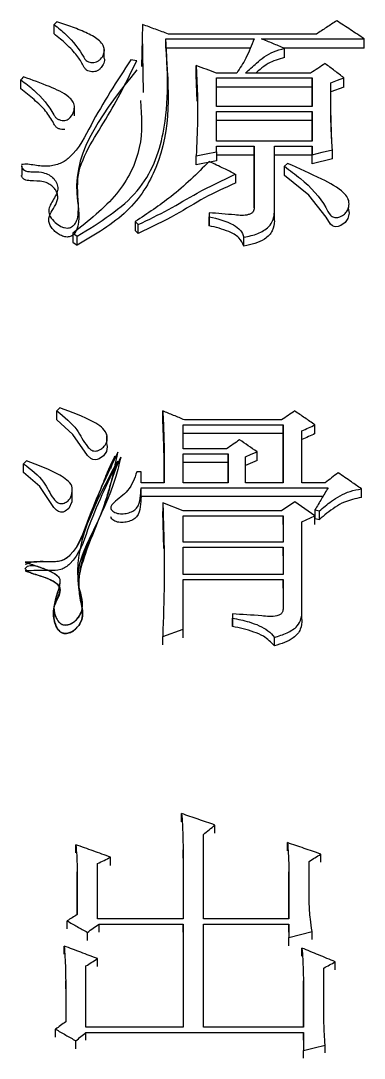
# Model space of a CAD drawing. Header units: millimetres. Extents: x 2404 to 4548, y 1024 to 2541.
# Drawn here: x 2922.55 to 2925.11, y 2261.93 to 2269.67 of the extents above; entities that cross this region are included whole.
import ezdxf

# ---------------------------------------------------------------- set-up
doc = ezdxf.new("R2010")
doc.units = ezdxf.units.MM

msp = doc.modelspace()

# ---------------------------------------------------------------- linework, layer by layer
at = {"color": 7, "linetype": 'Continuous', "lineweight": 25}
for p, q in [((2922.797, 2269.5692), (2922.797, 2269.6383)), ((2923.4569, 2269.6382), (2923.4489, 2269.3265)), ((2923.4638, 2269.1306), (2923.4569, 2269.5691)), ((2924.7549, 2269.5674), (2923.6516, 2269.5674)), ((2923.63, 2269.532), (2924.2897, 2269.532)), ((2923.63, 2269.463), (2923.63, 2269.532)), ((2924.3439, 2269.532), (2925.1119, 2269.532)), ((2925.1119, 2269.463), (2925.1119, 2269.532)), ((2923.1711, 2269.3895), (2923.1711, 2269.4591)), ((2924.2602, 2269.463), (2923.63, 2269.463)), ((2925.1119, 2269.463), (2924.5122, 2269.463)), ((2924.517, 2269.3922), (2924.517, 2269.4611)), ((2923.4136, 2269.3687), (2923.3703, 2269.3759)), ((2923.8571, 2269.2645), (2923.8571, 2269.3332)), ((2923.865, 2269.0663), (2923.8571, 2269.2645)), ((2924.16, 2269.2763), (2924.0085, 2269.2763)), ((2924.0085, 2269.2407), (2924.7225, 2269.2406)), ((2924.0085, 2269.0266), (2924.0085, 2269.2407)), ((2924.7117, 2269.2763), (2924.2249, 2269.2763)), ((2924.7225, 2269.2406), (2924.7225, 2269.0266)), ((2924.7225, 2269.172), (2924.7225, 2269.2406)), ((2924.9605, 2269.172), (2924.9605, 2269.2406)), ((2922.5482, 2269.1579), (2922.5482, 2269.2265)), ((2924.7225, 2269.172), (2924.0085, 2269.172)), ((2924.7225, 2269.0266), (2924.7225, 2269.172)), ((2924.8631, 2269.1365), (2924.8631, 2269.205)), ((2924.9605, 2269.172), (2924.8631, 2269.1365)), ((2922.9491, 2268.958), (2922.9491, 2269.0271)), ((2924.7225, 2269.0266), (2924.0085, 2269.0266)), ((2924.0085, 2268.9908), (2924.7225, 2268.9908)), ((2924.0085, 2268.7686), (2924.0085, 2268.9908)), ((2924.7225, 2268.9225), (2924.0085, 2268.9225)), ((2924.7225, 2268.9908), (2924.7225, 2268.7686)), ((2924.7225, 2268.9225), (2924.7225, 2268.9908)), ((2924.7225, 2268.7686), (2924.7225, 2268.9225)), ((2924.7225, 2268.7686), (2924.0085, 2268.7686)), ((2924.0085, 2268.7327), (2924.2898, 2268.7327)), ((2924.0085, 2268.6896), (2924.0085, 2268.7327)), ((2924.2898, 2268.7327), (2924.2898, 2268.2712)), ((2924.2898, 2268.6648), (2924.2898, 2268.7327)), ((2924.4412, 2268.7327), (2924.7225, 2268.7327)), ((2924.4412, 2268.2422), (2924.4412, 2268.7327)), ((2924.7225, 2268.7327), (2924.7225, 2268.668)), ((2924.7225, 2268.6648), (2924.7225, 2268.7327)), ((2924.8739, 2268.6361), (2924.8739, 2268.704)), ((2923.8571, 2268.593), (2923.8571, 2268.6608)), ((2924.0085, 2268.6217), (2923.8571, 2268.593)), ((2924.0085, 2268.6896), (2924.0085, 2268.6217)), ((2924.2898, 2268.6648), (2924.0085, 2268.6648)), ((2924.2898, 2268.2711), (2924.2898, 2268.6648)), ((2924.7225, 2268.6648), (2924.4412, 2268.6648)), ((2924.7225, 2268.6002), (2924.7225, 2268.668)), ((2924.7225, 2268.6002), (2924.7225, 2268.6648)), ((2924.8739, 2268.6361), (2924.7225, 2268.6002)), ((2922.559, 2268.5134), (2922.559, 2268.5812)), ((2924.5386, 2268.6033), (2924.517, 2268.5817)), ((2924.15, 2268.5236), (2924.15, 2268.456)), ((2924.9917, 2268.3293), (2924.9917, 2268.3383)), ((2923.9544, 2268.235), (2923.9544, 2268.1677)), ((2923.9544, 2268.235), (2923.9544, 2268.206)), ((2924.4412, 2268.1749), (2924.4412, 2268.2422)), ((2924.9917, 2268.2702), (2924.9917, 2268.2715)), ((2923.4028, 2268.1698), (2923.4028, 2268.1026)), ((2923.9544, 2268.1388), (2923.9544, 2268.206)), ((2922.9376, 2268.0828), (2922.97, 2268.061)), ((2922.9376, 2268.0828), (2922.9376, 2268.0157)), ((2923.4247, 2268.0806), (2923.4247, 2268.1477)), ((2922.97, 2267.9939), (2922.97, 2268.061)), ((2924.214, 2267.9866), (2924.214, 2268.0537)), ((2922.8403, 2266.7804), (2922.8187, 2266.7582)), ((2922.8187, 2266.6928), (2922.8187, 2266.7582)), ((2923.6083, 2266.6928), (2923.6083, 2266.7581)), ((2924.4953, 2266.6914), (2923.7706, 2266.6914)), ((2923.7598, 2266.6543), (2924.5061, 2266.6543)), ((2923.7598, 2266.476), (2923.7598, 2266.6543)), ((2924.5061, 2266.6543), (2924.5061, 2266.2226)), ((2924.5061, 2266.5891), (2924.5061, 2266.6543)), ((2924.6468, 2266.2226), (2924.6468, 2266.6098)), ((2924.7441, 2266.5891), (2924.7441, 2266.6543)), ((2923.1918, 2266.5094), (2923.1919, 2266.5746)), ((2924.5061, 2266.5891), (2923.7598, 2266.5891)), ((2924.5061, 2266.2226), (2924.5061, 2266.5891)), ((2924.0843, 2266.476), (2923.7598, 2266.476)), ((2924.3114, 2266.3887), (2924.3114, 2266.4537)), ((2923.2196, 2266.3282), (2923.2517, 2266.4222)), ((2923.7598, 2266.4388), (2924.0951, 2266.4388)), ((2923.7598, 2266.2226), (2923.7598, 2266.4388)), ((2924.0951, 2266.3738), (2923.7598, 2266.3738)), ((2924.0951, 2266.4388), (2924.0951, 2266.2226)), ((2924.0951, 2266.3738), (2924.0951, 2266.4388)), ((2924.0951, 2266.2226), (2924.0951, 2266.3738)), ((2924.2249, 2266.2226), (2924.2249, 2266.4165)), ((2924.3114, 2266.3887), (2924.2249, 2266.3515)), ((2923.4461, 2266.3047), (2923.4136, 2266.3047)), ((2923.4461, 2266.2226), (2923.4461, 2266.3047)), ((2923.6191, 2266.2226), (2923.4461, 2266.2226)), ((2924.0951, 2266.2226), (2923.7598, 2266.2226)), ((2924.5061, 2266.2226), (2924.2249, 2266.2226)), ((2924.8199, 2266.2226), (2924.6468, 2266.2226)), ((2922.9329, 2266.1138), (2922.9329, 2266.1784)), ((2923.446, 2266.1853), (2924.8415, 2266.1852)), ((2923.446, 2266.1206), (2923.446, 2266.1853)), ((2925.0903, 2266.1131), (2925.0903, 2266.1777)), ((2924.8032, 2266.1206), (2923.446, 2266.1206)), ((2923.7598, 2266.0132), (2923.6083, 2266.0731)), ((2923.6083, 2266.0731), (2923.6083, 2266.0086)), ((2924.5927, 2266.0806), (2924.4953, 2266.0132)), ((2924.7441, 2265.9757), (2924.5927, 2266.0806)), ((2923.2208, 2266.0378), (2923.2208, 2266.0374)), ((2923.6151, 2265.7324), (2923.6083, 2266.0086)), ((2924.4953, 2266.0132), (2923.7598, 2266.0132)), ((2924.7441, 2266.0207), (2924.7766, 2266.0132)), ((2924.7441, 2266.0207), (2924.7441, 2265.9563)), ((2924.7766, 2265.9488), (2924.7766, 2266.0132)), ((2923.7598, 2265.9757), (2924.5062, 2265.9757)), ((2923.7598, 2265.7806), (2923.7598, 2265.9757)), ((2924.5062, 2265.9757), (2924.5062, 2265.7806)), ((2924.5062, 2265.9114), (2924.5062, 2265.9757)), ((2924.6468, 2265.9308), (2924.7441, 2265.9757)), ((2924.6468, 2265.2678), (2924.6468, 2265.9308)), ((2924.7441, 2265.9114), (2924.7441, 2265.9757)), ((2924.7441, 2265.9563), (2924.7766, 2265.9488)), ((2924.5062, 2265.7806), (2923.7598, 2265.7806)), ((2923.7598, 2265.743), (2924.5062, 2265.743)), ((2923.7598, 2265.5398), (2923.7598, 2265.743)), ((2924.5062, 2265.743), (2924.5062, 2265.5398)), ((2924.5062, 2265.679), (2924.5062, 2265.743)), ((2924.5062, 2265.5398), (2923.7598, 2265.5398)), ((2923.7598, 2265.502), (2924.5062, 2265.502)), ((2923.7598, 2265.1314), (2923.7598, 2265.502)), ((2924.5062, 2265.502), (2924.5062, 2265.2905)), ((2924.5062, 2265.4384), (2924.5062, 2265.502)), ((2924.1275, 2265.2451), (2924.1275, 2265.2148)), ((2924.1275, 2265.2451), (2924.1275, 2265.1818)), ((2924.1275, 2265.1514), (2924.1275, 2265.2148)), ((2924.6468, 2265.2045), (2924.6468, 2265.2678)), ((2923.6083, 2265.0783), (2923.7598, 2265.1314)), ((2923.6083, 2265.0153), (2923.6083, 2265.0783)), ((2923.7598, 2265.0683), (2923.7598, 2265.1314)), ((2924.4412, 2265.0076), (2924.4412, 2265.0707)), ((2923.749, 2263.6958), (2923.749, 2263.757)), ((2923.9978, 2263.6109), (2923.9978, 2263.672)), ((2923.9112, 2262.9732), (2923.9112, 2263.6024)), ((2922.9593, 2263.4641), (2922.9593, 2263.525)), ((2924.5386, 2263.4796), (2924.5386, 2263.5405)), ((2923.7598, 2263.4863), (2923.7598, 2262.9732)), ((2923.7598, 2263.4255), (2923.7598, 2263.4863)), ((2924.7874, 2263.3945), (2924.7874, 2263.4553)), ((2923.1216, 2262.9732), (2923.1216, 2263.3855)), ((2923.2189, 2263.3712), (2923.2189, 2263.432)), ((2924.7009, 2263.0979), (2924.7009, 2263.401)), ((2922.9701, 2263.3234), (2922.9701, 2263.0044)), ((2922.9701, 2263.2628), (2922.9701, 2263.3234)), ((2924.5494, 2263.3234), (2924.5494, 2262.9732)), ((2924.5494, 2263.2628), (2924.5494, 2263.3234)), ((2922.9701, 2263.0044), (2922.9701, 2263.2625)), ((2924.5494, 2262.9732), (2924.5494, 2263.2625)), ((2923.7598, 2262.9732), (2923.1216, 2262.9732)), ((2924.5494, 2262.9732), (2923.9112, 2262.9732)), ((2922.8944, 2262.8975), (2922.8944, 2262.9576)), ((2923.1324, 2262.9342), (2923.7598, 2262.9342)), ((2923.1324, 2262.8741), (2923.1324, 2262.9342)), ((2923.7598, 2262.9342), (2923.7598, 2262.1659)), ((2923.7598, 2262.8741), (2923.7598, 2262.9342)), ((2923.9112, 2262.9342), (2924.5494, 2262.9342)), ((2923.9112, 2262.1659), (2923.9112, 2262.9342)), ((2924.5494, 2262.9342), (2924.5494, 2262.8327)), ((2924.5494, 2262.8741), (2924.5494, 2262.9342)), ((2923.0458, 2262.8117), (2923.0458, 2262.8717)), ((2924.5494, 2262.7727), (2924.5494, 2262.8327)), ((2924.7225, 2262.8195), (2924.7225, 2262.8795)), ((2922.8728, 2262.7103), (2922.8728, 2262.7701)), ((2924.6468, 2262.6947), (2924.6468, 2262.7545)), ((2923.1216, 2262.6165), (2923.1216, 2262.6763)), ((2923.035, 2262.1659), (2923.035, 2262.6215)), ((2924.8091, 2262.3154), (2924.8091, 2262.6058)), ((2924.8956, 2262.5931), (2924.8956, 2262.6528)), ((2922.8836, 2262.5117), (2922.8836, 2262.2053)), ((2922.8836, 2262.4522), (2922.8836, 2262.5117)), ((2924.6576, 2262.5117), (2924.6576, 2262.1659)), ((2924.6576, 2262.4522), (2924.6576, 2262.5117)), ((2924.6576, 2262.1659), (2924.6576, 2262.4519)), ((2922.8079, 2262.0911), (2922.8079, 2262.1501)), ((2923.7598, 2262.1659), (2923.035, 2262.1659)), ((2923.035, 2262.0675), (2923.035, 2262.1265)), ((2924.6576, 2262.1659), (2923.9112, 2262.1659)), ((2924.6576, 2262.1265), (2924.6576, 2261.9924)), ((2924.6576, 2262.0675), (2924.6576, 2262.1265)), ((2922.9593, 2262.0045), (2922.9593, 2262.0634)), ((2924.6576, 2261.9336), (2924.6576, 2261.9924)), ((2924.8199, 2261.973), (2924.8199, 2262.0319))]:
    msp.add_line(p, q, dxfattribs=at)
at = {"color": 7, "linetype": 'Continuous', "lineweight": 25, "flags": 128}
for points in [[(2922.8186, 2269.6595), (2922.8131, 2269.6541), (2922.8051, 2269.6462), (2922.797, 2269.6383)], [(2922.5699, 2269.2478), (2922.5644, 2269.2424), (2922.5563, 2269.2344), (2922.5482, 2269.2265)], [(2924.8631, 2269.205), (2924.9118, 2269.2228), (2924.9605, 2269.2406)], [(2924.7225, 2268.668), (2924.7982, 2268.686), (2924.8739, 2268.704)], [(2923.8571, 2268.6608), (2923.9328, 2268.6752), (2924.0085, 2268.6896)], [(2924.517, 2268.5139), (2924.517, 2268.5386), (2924.517, 2268.5602), (2924.517, 2268.5817)], [(2924.9905, 2268.2703), (2924.9983, 2268.233), (2924.9894, 2268.1917), (2924.9693, 2268.1627), (2924.9368, 2268.1405), (2924.9164, 2268.1335), (2924.8996, 2268.1317), (2924.8868, 2268.1334), (2924.8755, 2268.1382), (2924.8606, 2268.1503), (2924.8275, 2268.2022), (2924.6992, 2268.3661), (2924.517, 2268.5139), (2924.517, 2268.5139)], [(2923.4028, 2268.1698), (2923.4137, 2268.1588), (2923.4246, 2268.1478)], [(2923.4246, 2268.0806), (2923.4191, 2268.0862), (2923.4136, 2268.0917), (2923.4028, 2268.1026)], [(2922.9376, 2268.0156), (2922.9538, 2268.0048), (2922.97, 2267.9939)], [(2923.1903, 2266.5081), (2923.1938, 2266.4903), (2923.1871, 2266.4558), (2923.1649, 2266.4242), (2923.1326, 2266.4012), (2923.1179, 2266.3959), (2923.1031, 2266.3941), (2923.0868, 2266.3971), (2923.0716, 2266.4046), (2923.0473, 2266.4271), (2922.9381, 2266.5835), (2922.8187, 2266.6928), (2922.8187, 2266.6928)], [(2924.2249, 2266.4165), (2924.2682, 2266.4351), (2924.3114, 2266.4537)], [(2922.5915, 2266.3867), (2922.5807, 2266.3755), (2922.5698, 2266.3643)], [(2922.5698, 2266.2995), (2922.5698, 2266.3235), (2922.5698, 2266.3439), (2922.5698, 2266.3643)], [(2922.9295, 2266.1138), (2922.9297, 2266.0801), (2922.9082, 2266.0306), (2922.8807, 2266.0105), (2922.8641, 2266.0045), (2922.8475, 2266.0031), (2922.8299, 2266.0079), (2922.8143, 2266.0179), (2922.7947, 2266.0388), (2922.6915, 2266.194), (2922.5698, 2266.2995), (2922.5698, 2266.2995)], [(2924.5494, 2262.8327), (2924.636, 2262.8561), (2924.7225, 2262.8795)], [(2923.035, 2262.1265), (2923.6689, 2262.1265), (2924.6576, 2262.1265)], [(2924.6576, 2261.9924), (2924.7388, 2262.0122), (2924.8199, 2262.0319)]]:
    msp.add_lwpolyline(points, dxfattribs=at)
at = {"color": 7, "linetype": 'Continuous', "lineweight": 25}
for points, knots in [([(2922.797, 2269.6383), (2922.827, 2269.6142), (2922.9175, 2269.5416), (2922.9878, 2269.449), (2923.0285, 2269.3776), (2923.0432, 2269.3639), (2923.0621, 2269.3565), (2923.083, 2269.3541), (2923.1044, 2269.3561), (2923.1267, 2269.3649), (2923.1501, 2269.3848), (2923.1684, 2269.4141), (2923.175, 2269.4501), (2923.1641, 2269.4853), (2923.1274, 2269.5315), (2923.0442, 2269.5745), (2922.9364, 2269.6199), (2922.858, 2269.6463), (2922.8186, 2269.6595)], [0, 0, 0, 0, 0.117103, 0.353724, 0.376614, 0.395602, 0.414782, 0.431323, 0.450524, 0.470069, 0.496423, 0.543443, 0.584386, 0.625263, 0.671715, 0.773941, 0.886489, 1, 1, 1, 1]), ([(2924.9064, 2269.6665), (2924.8811, 2269.65), (2924.8306, 2269.617), (2924.7802, 2269.584), (2924.7549, 2269.5674)], [0, 0, 0, 0, 0.499999, 1, 1, 1, 1]), ([(2925.1119, 2269.532), (2925.0776, 2269.5544), (2925.0091, 2269.5993), (2924.9406, 2269.6441), (2924.9064, 2269.6665)], [0, 0, 0, 0, 0.5, 1, 1, 1, 1]), ([(2923.1691, 2269.3895), (2923.1704, 2269.3861), (2923.1763, 2269.3701), (2923.1656, 2269.3414), (2923.1477, 2269.3136), (2923.1254, 2269.2954), (2923.1033, 2269.287), (2923.0796, 2269.2853), (2923.0577, 2269.2888), (2923.038, 2269.2986), (2923.0246, 2269.3144), (2923.0056, 2269.3518), (2922.9666, 2269.4137), (2922.8912, 2269.4924), (2922.8286, 2269.5434), (2922.797, 2269.5692)], [0, 0, 0, 0, 0.021403, 0.100058, 0.170578, 0.207877, 0.245607, 0.2775, 0.3105, 0.342312, 0.37979, 0.420748, 0.584742, 0.790782, 1, 1, 1, 1]), ([(2922.97, 2268.061), (2923.1379, 2268.1643), (2923.4676, 2268.3673), (2923.6671, 2268.917), (2923.644, 2269.2989), (2923.63, 2269.532)], [0, 0, 0, 0, 0.287943, 0.565415, 1, 1, 1, 1]), ([(2924.2897, 2269.532), (2924.2712, 2269.483), (2924.238, 2269.3951), (2924.1839, 2269.3127), (2924.16, 2269.2763)], [0, 0, 0, 0, 0.557901, 1, 1, 1, 1]), ([(2924.517, 2269.4611), (2924.5023, 2269.4671), (2924.473, 2269.4791), (2924.4153, 2269.5027), (2924.3723, 2269.5204), (2924.3439, 2269.532)], [0, 0, 0, 0, 0.253937, 0.507874, 1, 1, 1, 1]), ([(2923.63, 2269.463), (2923.6527, 2269.1615), (2923.6845, 2268.7397), (2923.3668, 2268.227), (2923.1039, 2268.0725), (2922.97, 2267.9939)], [0, 0, 0, 0, 0.5518, 0.771887, 1, 1, 1, 1]), ([(2924.2249, 2269.2763), (2924.2526, 2269.3011), (2924.2982, 2269.3421), (2924.364, 2269.3985), (2924.4336, 2269.4384), (2924.489, 2269.4534), (2924.5169, 2269.4611)], [0, 0, 0, 0, 0.334901, 0.5526, 0.773626, 1, 1, 1, 1]), ([(2924.5169, 2269.3922), (2924.474, 2269.3796), (2924.404, 2269.3591), (2924.3416, 2269.3102), (2924.3127, 2269.2853), (2924.3023, 2269.2763)], [0, 0, 0, 0, 0.503492, 0.820845, 1, 1, 1, 1]), ([(2922.5534, 2268.5879), (2922.5537, 2268.5832), (2922.5542, 2268.574), (2922.5625, 2268.5614), (2922.5748, 2268.5512), (2922.5953, 2268.5434), (2922.6386, 2268.5391), (2922.6935, 2268.5424), (2922.7505, 2268.5246), (2922.7889, 2268.4989), (2922.8157, 2268.4642), (2922.828, 2268.4229), (2922.8151, 2268.3623), (2922.7728, 2268.31), (2922.7533, 2268.2503), (2922.7663, 2268.2036), (2922.8001, 2268.1636), (2922.8388, 2268.1366), (2922.8712, 2268.1243), (2922.8934, 2268.1208), (2922.9125, 2268.1228), (2922.93, 2268.1301), (2922.9503, 2268.1471), (2922.9721, 2268.1823), (2922.9877, 2268.2995), (2922.9352, 2268.5644), (2923.2003, 2268.9325), (2923.3424, 2269.2231), (2923.4136, 2269.3687)], [0, 0, 0, 0, 0.006979, 0.013925, 0.020645, 0.027359, 0.039158, 0.068779, 0.087565, 0.106337, 0.125711, 0.147046, 0.168852, 0.216529, 0.237968, 0.259695, 0.286308, 0.307882, 0.318004, 0.326525, 0.332753, 0.33899, 0.348555, 0.366353, 0.396306, 0.524136, 0.761431, 1, 1, 1, 1]), ([(2923.3703, 2269.3759), (2923.2662, 2269.2166), (2923.1097, 2268.9772), (2922.9821, 2268.7069), (2922.8811, 2268.6216), (2922.8434, 2268.6021), (2922.8005, 2268.5883), (2922.7359, 2268.5783), (2922.6686, 2268.5862), (2922.6033, 2268.5986), (2922.5703, 2268.5962), (2922.5544, 2268.595)], [0, 0, 0, 0, 0.492538, 0.7401909, 0.7707097, 0.8014398, 0.8327072, 0.8648615, 0.9333586, 0.96806, 1, 1, 1, 1]), ([(2923.8571, 2269.3332), (2923.8597, 2269.2829), (2923.8669, 2269.1464), (2923.8701, 2268.9223), (2923.8614, 2268.748), (2923.8571, 2268.6608)], [0, 0, 0, 0, 0.225447, 0.61244, 1, 1, 1, 1]), ([(2924.8198, 2269.3474), (2924.8018, 2269.3356), (2924.7657, 2269.3118), (2924.7297, 2269.2881), (2924.7117, 2269.2763)], [0, 0, 0, 0, 0.499999, 1, 1, 1, 1]), ([(2924.9605, 2269.2406), (2924.937, 2269.2584), (2924.8901, 2269.2941), (2924.8433, 2269.3296), (2924.8198, 2269.3474)], [0, 0, 0, 0, 0.499999, 1, 1, 1, 1]), ([(2922.5483, 2269.2265), (2922.5818, 2269.2012), (2922.6832, 2269.1248), (2922.7625, 2269.0252), (2922.8063, 2268.947), (2922.8236, 2268.933), (2922.845, 2268.925), (2922.8669, 2268.9223), (2922.887, 2268.9247), (2922.9047, 2268.9325), (2922.9279, 2268.9547), (2922.9444, 2268.9889), (2922.9522, 2269.0311), (2922.9385, 2269.0683), (2922.8826, 2269.1243), (2922.752, 2269.1818), (2922.6343, 2269.2245), (2922.5699, 2269.2478)], [0, 0, 0, 0, 0.118687, 0.359196, 0.382949, 0.402078, 0.421221, 0.441113, 0.455768, 0.470498, 0.490908, 0.548404, 0.590662, 0.633125, 0.674263, 0.821867, 1, 1, 1, 1]), ([(2923.4136, 2269.3), (2923.1781, 2269.0036), (2922.8841, 2268.6338), (2922.9963, 2268.2061), (2922.9663, 2268.1064), (2922.9524, 2268.0837), (2922.9374, 2268.0687), (2922.9247, 2268.0603), (2922.91, 2268.0552), (2922.8938, 2268.054), (2922.8771, 2268.0561), (2922.8536, 2268.0631), (2922.8251, 2268.0783), (2922.7954, 2268.1025), (2922.772, 2268.1312), (2922.7574, 2268.1623), (2922.7568, 2268.2048), (2922.7834, 2268.2539), (2922.8141, 2268.3006), (2922.8259, 2268.3418), (2922.8234, 2268.3731), (2922.8108, 2268.4032), (2922.7887, 2268.4305), (2922.7572, 2268.4528), (2922.7015, 2268.4747), (2922.6443, 2268.4709), (2922.5969, 2268.4756), (2922.5792, 2268.4813), (2922.5679, 2268.4889), (2922.5609, 2268.4962), (2922.5557, 2268.5045), (2922.5543, 2268.5106), (2922.5536, 2268.5134)], [0, 0, 0, 0, 0.497456, 0.620857, 0.636346, 0.651276, 0.658077, 0.664325, 0.67016, 0.675991, 0.682204, 0.688976, 0.70417, 0.720933, 0.738108, 0.754604, 0.770049, 0.801248, 0.833208, 0.848775, 0.864425, 0.880247, 0.89615, 0.91217, 0.928663, 0.965077, 0.973828, 0.982053, 0.986245, 0.990754, 0.995583, 1, 1, 1, 1]), ([(2922.8764, 2268.8558), (2922.8731, 2268.8554), (2922.8619, 2268.8541), (2922.8427, 2268.8575), (2922.8214, 2268.8659), (2922.8037, 2268.8818), (2922.7814, 2268.9266), (2922.7371, 2268.9968), (2922.6493, 2269.0802), (2922.5821, 2269.1319), (2922.5483, 2269.1579)], [0, 0, 0, 0, 0.018476, 0.061789, 0.105489, 0.149477, 0.212223, 0.462546, 0.729106, 1, 1, 1, 1]), ([(2924.8739, 2268.704), (2924.8723, 2268.727), (2924.87, 2268.7615), (2924.8673, 2268.8076), (2924.8657, 2268.8421), (2924.8647, 2268.868), (2924.8641, 2268.8881), (2924.8636, 2268.9024), (2924.8632, 2268.9197), (2924.8629, 2268.9369), (2924.8626, 2268.9513), (2924.8624, 2268.9656), (2924.8623, 2268.98), (2924.8621, 2268.9972), (2924.862, 2269.0144), (2924.862, 2269.0316), (2924.862, 2269.046), (2924.862, 2269.0603), (2924.862, 2269.0746), (2924.8621, 2269.0918), (2924.8622, 2269.1061), (2924.8623, 2269.1176), (2924.8623, 2269.1262), (2924.8624, 2269.1333), (2924.8625, 2269.1405), (2924.8625, 2269.1477), (2924.8626, 2269.1562), (2924.8627, 2269.1648), (2924.8628, 2269.172), (2924.8628, 2269.1791), (2924.8629, 2269.1849), (2924.8629, 2269.1906), (2924.863, 2269.1949), (2924.863, 2269.1997), (2924.8631, 2269.2031), (2924.8631, 2269.205)], [0, 0, 0, 0, 0.137495, 0.206243, 0.274991, 0.343739, 0.360926, 0.3953, 0.429674, 0.464048, 0.498422, 0.515609, 0.549982, 0.584356, 0.61873, 0.653104, 0.687478, 0.704665, 0.739038, 0.773412, 0.807786, 0.824973, 0.84216, 0.859347, 0.86794, 0.885127, 0.902314, 0.919501, 0.936688, 0.945281, 0.962468, 0.971061, 0.979655, 0.988248, 1, 1, 1, 1]), ([(2924.8689, 2268.7872), (2924.8689, 2268.7872), (2924.869, 2268.787), (2924.8674, 2268.8263), (2924.8637, 2268.9317), (2924.863, 2269.0242), (2924.8629, 2269.0828), (2924.8629, 2269.1073), (2924.8629, 2269.1096), (2924.8629, 2269.1109)], [0, 0, 0, 0, 0.00357, 0.023068, 0.457318, 0.686208, 0.826116, 0.905274, 1, 1, 1, 1]), ([(2923.4423, 2269.0715), (2923.4499, 2268.9545), (2923.4653, 2268.7162), (2923.2881, 2268.3588), (2923.0556, 2268.1757), (2922.9376, 2268.0828)], [0, 0, 0, 0, 0.322113, 0.656114, 1, 1, 1, 1]), ([(2923.9546, 2268.6176), (2923.8635, 2268.5273), (2923.6996, 2268.3648), (2923.4941, 2268.2298), (2923.4028, 2268.1698)], [0, 0, 0, 0, 0.55543, 1, 1, 1, 1]), ([(2924.1496, 2268.5238), (2924.1214, 2268.5374), (2924.0748, 2268.5598), (2924.0098, 2268.591), (2923.973, 2268.6087), (2923.9546, 2268.6176)], [0, 0, 0, 0, 0.433599, 0.716799, 1, 1, 1, 1]), ([(2922.559, 2268.5139), (2922.559, 2268.5168), (2922.559, 2268.5213), (2922.559, 2268.526), (2922.559, 2268.5281), (2922.559, 2268.5284), (2922.559, 2268.5286), (2922.559, 2268.5364), (2922.559, 2268.5441), (2922.559, 2268.5675), (2922.559, 2268.5759), (2922.559, 2268.5816)], [0, 0, 0, 0, 0.098322, 0.150223, 0.156042, 0.157925, 0.159189, 0.159644, 0.360233, 0.564728, 1, 1, 1, 1]), ([(2924.517, 2268.5817), (2924.5573, 2268.5515), (2924.6791, 2268.4604), (2924.7987, 2268.3372), (2924.8464, 2268.2302), (2924.8707, 2268.2078), (2924.8838, 2268.2007), (2924.8995, 2268.1982), (2924.9193, 2268.2005), (2924.9449, 2268.2103), (2924.9715, 2268.2293), (2924.9932, 2268.261), (2925.0013, 2268.3016), (2924.9925, 2268.3464), (2924.931, 2268.4168), (2924.772, 2268.5002), (2924.6246, 2268.5653), (2924.5386, 2268.6033)], [0, 0, 0, 0, 0.117023, 0.353532, 0.409689, 0.421913, 0.431957, 0.442101, 0.453679, 0.472075, 0.49977, 0.527462, 0.568321, 0.610802, 0.649012, 0.795156, 1, 1, 1, 1]), ([(2923.4247, 2268.1477), (2923.5011, 2268.1839), (2923.654, 2268.2561), (2923.8812, 2268.3963), (2924.0535, 2268.478), (2924.1496, 2268.5235)], [0, 0, 0, 0, 0.306675, 0.613603, 1, 1, 1, 1]), ([(2924.1496, 2268.4558), (2924.0714, 2268.4207), (2923.9157, 2268.3508), (2923.6921, 2268.2073), (2923.5202, 2268.1258), (2923.4247, 2268.0806)], [0, 0, 0, 0, 0.3096618, 0.6163337, 1, 1, 1, 1]), ([(2924.2898, 2268.2712), (2924.2889, 2268.2615), (2924.2875, 2268.2459), (2924.2683, 2268.229), (2924.2241, 2268.2116), (2924.1133, 2268.2227), (2924.0176, 2268.2301), (2923.9544, 2268.235)], [0, 0, 0, 0, 0.100834, 0.16221, 0.226726, 0.489604, 1, 1, 1, 1]), ([(2924.214, 2268.0537), (2924.2494, 2268.0608), (2924.3188, 2268.0749), (2924.3976, 2268.1229), (2924.4367, 2268.1834), (2924.4397, 2268.2227), (2924.4412, 2268.2422)], [0, 0, 0, 0, 0.292672, 0.574648, 0.788772, 1, 1, 1, 1]), ([(2923.9544, 2268.1677), (2923.9544, 2268.1644), (2923.9544, 2268.159), (2923.9544, 2268.1515), (2923.9544, 2268.1451), (2923.9544, 2268.1409), (2923.9544, 2268.1388)], [0, 0, 0, 0, 0.34, 0.56, 0.78, 1, 1, 1, 1]), ([(2923.9544, 2268.206), (2924.0181, 2268.1902), (2924.1059, 2268.1684), (2924.1925, 2268.1069), (2924.207, 2268.0712), (2924.214, 2268.0537)], [0, 0, 0, 0, 0.572425, 0.789887, 1, 1, 1, 1]), ([(2924.4412, 2268.1749), (2924.4387, 2268.1501), (2924.4337, 2268.0997), (2924.359, 2268.0192), (2924.2696, 2267.9991), (2924.214, 2267.9866)], [0, 0, 0, 0, 0.26941, 0.545308, 1, 1, 1, 1]), ([(2924.214, 2267.9866), (2924.2036, 2268.0088), (2924.1823, 2268.0541), (2924.0844, 2268.1067), (2924.0041, 2268.1265), (2923.9544, 2268.1388)], [0, 0, 0, 0, 0.2673338, 0.5471575, 1, 1, 1, 1]), ([(2922.8187, 2266.7582), (2922.8737, 2266.7137), (2922.9712, 2266.6351), (2923.0178, 2266.522), (2923.0655, 2266.4722), (2923.0859, 2266.4615), (2923.1039, 2266.4578), (2923.1231, 2266.4615), (2923.1445, 2266.4718), (2923.1688, 2266.4908), (2923.1898, 2266.5199), (2923.1959, 2266.5558), (2923.1883, 2266.5977), (2923.1524, 2266.6402), (2923.0389, 2266.7097), (2922.9283, 2266.749), (2922.8403, 2266.7804)], [0, 0, 0, 0, 0.207529, 0.367372, 0.400835, 0.41667, 0.431354, 0.448141, 0.466694, 0.497248, 0.538464, 0.578549, 0.61996, 0.682145, 0.746849, 1, 1, 1, 1]), ([(2923.6083, 2266.7581), (2923.6098, 2266.7267), (2923.6116, 2266.6874), (2923.6134, 2266.644), (2923.6139, 2266.6303), (2923.6143, 2266.6204), (2923.6147, 2266.6106), (2923.6152, 2266.5948), (2923.6157, 2266.579), (2923.6162, 2266.5633), (2923.6166, 2266.5475), (2923.617, 2266.5317), (2923.6175, 2266.512), (2923.6178, 2266.4962), (2923.618, 2266.4804), (2923.6183, 2266.4646), (2923.6185, 2266.4488), (2923.6186, 2266.433), (2923.6187, 2266.4211), (2923.6188, 2266.4112), (2923.6189, 2266.4013), (2923.619, 2266.3934), (2923.619, 2266.3836), (2923.619, 2266.3756), (2923.6191, 2266.3677), (2923.6191, 2266.3598), (2923.6191, 2266.3519), (2923.6192, 2266.342), (2923.6192, 2266.3341), (2923.6192, 2266.3262), (2923.6192, 2266.3183), (2923.6192, 2266.3103), (2923.6192, 2266.3004), (2923.6192, 2266.2925), (2923.6192, 2266.2846), (2923.6192, 2266.2767), (2923.6192, 2266.2688), (2923.6192, 2266.2589), (2923.6192, 2266.2519), (2923.6192, 2266.245), (2923.6192, 2266.241), (2923.6191, 2266.2361), (2923.6191, 2266.2321), (2923.6191, 2266.2273), (2923.6191, 2266.2244), (2923.6191, 2266.2226)], [0, 0, 0, 0, 0.176928, 0.221159, 0.243275, 0.254333, 0.276449, 0.298565, 0.342797, 0.364913, 0.387029, 0.431261, 0.453377, 0.497609, 0.519725, 0.54184, 0.586072, 0.608188, 0.630304, 0.65242, 0.663478, 0.685594, 0.696652, 0.718768, 0.729826, 0.740884, 0.763, 0.774058, 0.796174, 0.807232, 0.818289, 0.840405, 0.851463, 0.873579, 0.884637, 0.895695, 0.917811, 0.928869, 0.950985, 0.956514, 0.967572, 0.973101, 0.984159, 0.989688, 1, 1, 1, 1]), ([(2923.7706, 2266.6914), (2923.7435, 2266.7026), (2923.6894, 2266.7248), (2923.6354, 2266.747), (2923.6083, 2266.7581)], [0, 0, 0, 0, 0.499999, 1, 1, 1, 1]), ([(2924.5927, 2266.7581), (2924.5765, 2266.747), (2924.544, 2266.7248), (2924.5116, 2266.7025), (2924.4953, 2266.6914)], [0, 0, 0, 0, 0.499998, 1, 1, 1, 1]), ([(2924.7441, 2266.6543), (2924.7189, 2266.6716), (2924.6684, 2266.7063), (2924.6179, 2266.7408), (2924.5927, 2266.7581)], [0, 0, 0, 0, 0.499999, 1, 1, 1, 1]), ([(2923.619, 2266.2226), (2923.619, 2266.2644), (2923.6191, 2266.3639), (2923.6157, 2266.5207), (2923.6108, 2266.6354), (2923.6083, 2266.6928)], [0, 0, 0, 0, 0.265771, 0.632843, 1, 1, 1, 1]), ([(2924.6468, 2266.6098), (2924.663, 2266.6172), (2924.6954, 2266.6321), (2924.7279, 2266.6469), (2924.7441, 2266.6543)], [0, 0, 0, 0, 0.499999, 1, 1, 1, 1]), ([(2924.1816, 2266.5429), (2924.1654, 2266.5318), (2924.1329, 2266.5095), (2924.1005, 2266.4872), (2924.0843, 2266.476)], [0, 0, 0, 0, 0.499998, 1, 1, 1, 1]), ([(2924.3114, 2266.4537), (2924.2898, 2266.4686), (2924.2465, 2266.4983), (2924.2033, 2266.5281), (2924.1816, 2266.5429)], [0, 0, 0, 0, 0.499999, 1, 1, 1, 1]), ([(2924.7441, 2266.5891), (2924.7279, 2266.5817), (2924.6954, 2266.5669), (2924.663, 2266.552), (2924.6468, 2266.5446)], [0, 0, 0, 0, 0.499998, 1, 1, 1, 1]), ([(2923.273, 2266.45), (2923.1924, 2266.2819), (2923.0717, 2266.0301), (2922.9838, 2265.7433), (2922.8866, 2265.6564), (2922.8344, 2265.6328), (2922.7281, 2265.6342), (2922.6398, 2265.6317), (2922.5807, 2265.6301)], [0, 0, 0, 0, 0.500155, 0.749433, 0.782567, 0.811815, 0.874052, 1, 1, 1, 1]), ([(2922.5807, 2265.6301), (2922.6297, 2265.6146), (2922.7068, 2265.5902), (2922.7914, 2265.555), (2922.8271, 2265.5266), (2922.8418, 2265.5043), (2922.8381, 2265.4163), (2922.7763, 2265.3203), (2922.8094, 2265.2185), (2922.8305, 2265.1854), (2922.8494, 2265.1709), (2922.8648, 2265.1644), (2922.8821, 2265.1619), (2922.9008, 2265.164), (2922.9198, 2265.1706), (2922.942, 2265.1828), (2922.9656, 2265.2022), (2922.9923, 2265.2359), (2923.0266, 2265.3259), (2922.9141, 2265.5762), (2923.1736, 2265.9572), (2923.2397, 2266.2853), (2923.273, 2266.45)], [0, 0, 0, 0, 0.062139, 0.097741, 0.110846, 0.121745, 0.134474, 0.241844, 0.272517, 0.28985, 0.296872, 0.303283, 0.310072, 0.317098, 0.324991, 0.334204, 0.348814, 0.364868, 0.393646, 0.487371, 0.742662, 1, 1, 1, 1]), ([(2922.5698, 2266.3643), (2922.626, 2266.3216), (2922.7254, 2266.2461), (2922.7679, 2266.1323), (2922.813, 2266.0814), (2922.8328, 2266.0704), (2922.8481, 2266.0666), (2922.865, 2266.0685), (2922.8869, 2266.0769), (2922.9182, 2266.0996), (2922.9312, 2266.1446), (2922.9373, 2266.199), (2922.8946, 2266.2456), (2922.7856, 2266.3149), (2922.6776, 2266.3549), (2922.5915, 2266.3867)], [0, 0, 0, 0, 0.207996, 0.367554, 0.405471, 0.419369, 0.432328, 0.447278, 0.463534, 0.497494, 0.558303, 0.619645, 0.682126, 0.746669, 1, 1, 1, 1]), ([(2923.273, 2266.385), (2923.1924, 2266.2171), (2923.0717, 2265.9656), (2922.9838, 2265.679), (2922.8864, 2265.5924), (2922.8341, 2265.5688), (2922.728, 2265.5703), (2922.6397, 2265.5678), (2922.5807, 2265.5662)], [0, 0, 0, 0, 0.5001527, 0.7494213, 0.7825376, 0.8118031, 0.8740433, 1, 1, 1, 1]), ([(2922.5807, 2265.5662), (2922.6332, 2265.5497), (2922.7108, 2265.5253), (2922.7973, 2265.4882), (2922.8301, 2265.46), (2922.8399, 2265.4401), (2922.8465, 2265.3875), (2922.795, 2265.3249), (2922.7906, 2265.2396), (2922.7994, 2265.1863), (2922.8152, 2265.1447), (2922.8322, 2265.1202), (2922.852, 2265.1057), (2922.8702, 2265.0995), (2922.8903, 2265.0991), (2922.9155, 2265.1049), (2922.9446, 2265.1201), (2922.9795, 2265.1528), (2923.0088, 2265.2023), (2923.0111, 2265.3058), (2922.9056, 2265.7068), (2923.105, 2266.0749), (2923.273, 2266.385)], [0, 0, 0, 0, 0.066326, 0.098069, 0.114802, 0.122366, 0.12991, 0.194026, 0.225577, 0.257771, 0.274923, 0.290948, 0.299033, 0.306308, 0.31368, 0.322028, 0.336671, 0.353914, 0.385654, 0.416675, 0.50855, 1, 1, 1, 1]), ([(2923.2946, 2266.4141), (2923.2829, 2266.365), (2923.1917, 2265.9856), (2922.9405, 2265.6893), (2922.993, 2265.3383), (2923.0126, 2265.2583), (2923.0069, 2265.2045), (2922.9849, 2265.1613), (2922.9559, 2265.1293), (2922.9249, 2265.1087), (2922.8982, 2265.1001), (2922.8792, 2265.0993), (2922.867, 2265.101), (2922.8561, 2265.1045), (2922.8433, 2265.1114), (2922.831, 2265.1229), (2922.818, 2265.1414), (2922.8102, 2265.1583), (2922.8058, 2265.1708), (2922.8045, 2265.1749), (2922.7934, 2265.2104), (2922.7872, 2265.2732), (2922.8125, 2265.3474), (2922.836, 2265.3933), (2922.843, 2265.4244), (2922.8382, 2265.4492), (2922.8068, 2265.4846), (2922.7422, 2265.5128), (2922.6796, 2265.533), (2922.64, 2265.5432), (2922.6218, 2265.5499), (2922.6083, 2265.5573), (2922.593, 2265.5678), (2922.5862, 2265.5767), (2922.5816, 2265.5828)], [0, 0, 0, 0, 0.063403, 0.490083, 0.555845, 0.585953, 0.612335, 0.635418, 0.654818, 0.670315, 0.682341, 0.687426, 0.692125, 0.696624, 0.701068, 0.709996, 0.718666, 0.732514, 0.736768, 0.73811, 0.738909, 0.79149, 0.829877, 0.853354, 0.86561, 0.876875, 0.890063, 0.92862, 0.960137, 0.969562, 0.976521, 0.982326, 0.987997, 1, 1, 1, 1]), ([(2922.5816, 2265.5828), (2922.5841, 2265.5864), (2922.5874, 2265.5911), (2922.5935, 2265.5969), (2922.6024, 2265.6025), (2922.616, 2265.6078), (2922.6606, 2265.6061), (2922.7275, 2265.581), (2922.7951, 2265.5538), (2922.8297, 2265.5241), (2922.8413, 2265.5035), (2922.8415, 2265.4171), (2922.7777, 2265.3254), (2922.8076, 2265.2251), (2922.8252, 2265.1905), (2922.8468, 2265.1722), (2922.8609, 2265.166), (2922.8721, 2265.1634), (2922.8841, 2265.1626), (2922.9015, 2265.1644), (2922.9247, 2265.1724), (2922.9512, 2265.1894), (2922.9759, 2265.2138), (2922.9963, 2265.2453), (2923.0264, 2265.3307), (2922.9695, 2265.4294), (2923.0069, 2265.6599), (2923.1064, 2265.8728), (2923.1812, 2266.0834), (2923.2057, 2266.1655), (2923.2253, 2266.2332), (2923.2563, 2266.3288), (2923.2817, 2266.3854), (2923.2946, 2266.4141)], [0, 0, 0, 0, 0.007115, 0.009283, 0.013168, 0.022788, 0.029323, 0.067396, 0.105312, 0.117519, 0.126527, 0.138469, 0.245589, 0.268554, 0.290817, 0.300477, 0.304973, 0.309414, 0.313965, 0.318785, 0.329689, 0.342801, 0.358258, 0.375878, 0.395342, 0.489004, 0.523993, 0.742498, 0.828477, 0.854871, 0.870121, 0.933939, 1, 1, 1, 1]), ([(2923.2517, 2266.4222), (2923.2354, 2266.3908), (2923.2033, 2266.329), (2923.1461, 2266.1781), (2923.0978, 2266.0594), (2923.0634, 2265.9725), (2923.0145, 2265.8598), (2922.9839, 2265.7443), (2922.8882, 2265.6576), (2922.8505, 2265.6395), (2922.806, 2265.6329), (2922.7457, 2265.633), (2922.6833, 2265.6378), (2922.6226, 2265.6295), (2922.5958, 2265.6186), (2922.5823, 2265.6131)], [0, 0, 0, 0, 0.127271, 0.250947, 0.419961, 0.470254, 0.498152, 0.744763, 0.775002, 0.804533, 0.835455, 0.868351, 0.930416, 0.965226, 1, 1, 1, 1]), ([(2923.4136, 2266.3047), (2923.3973, 2266.255), (2923.3678, 2266.1654), (2923.2685, 2266.0996), (2923.2231, 2266.0556), (2923.2189, 2266.0342), (2923.2276, 2266.0173), (2923.2416, 2266.0054), (2923.2663, 2265.9942), (2923.3032, 2265.9895), (2923.3458, 2265.9958), (2923.3856, 2266.009), (2923.4275, 2266.0454), (2923.4431, 2266.1088), (2923.4451, 2266.1598), (2923.446, 2266.1853)], [0, 0, 0, 0, 0.231115, 0.416996, 0.453479, 0.487626, 0.51108, 0.53533, 0.560619, 0.61156, 0.663004, 0.713338, 0.761901, 0.881097, 1, 1, 1, 1]), ([(2924.9172, 2266.2972), (2924.901, 2266.2848), (2924.8685, 2266.2599), (2924.8361, 2266.235), (2924.8199, 2266.2226)], [0, 0, 0, 0, 0.499999, 1, 1, 1, 1]), ([(2925.0903, 2266.1778), (2925.0653, 2266.195), (2925.024, 2266.2235), (2924.9663, 2266.2634), (2924.9336, 2266.2859), (2924.9172, 2266.2972)], [0, 0, 0, 0, 0.43259, 0.716295, 1, 1, 1, 1]), ([(2924.8415, 2266.1852), (2924.8253, 2266.1578), (2924.7928, 2266.103), (2924.7604, 2266.0481), (2924.7441, 2266.0207)], [0, 0, 0, 0, 0.5, 1, 1, 1, 1]), ([(2924.7766, 2266.0132), (2924.8057, 2266.0376), (2924.8539, 2266.078), (2924.9297, 2266.1284), (2925.0055, 2266.1614), (2925.0619, 2266.1723), (2925.0903, 2266.1777)], [0, 0, 0, 0, 0.3337806, 0.5521509, 0.7741701, 1, 1, 1, 1]), ([(2923.446, 2266.1206), (2923.4451, 2266.0952), (2923.4431, 2266.0443), (2923.4275, 2265.9809), (2923.3856, 2265.9446), (2923.3458, 2265.9314), (2923.3031, 2265.9251), (2923.2665, 2265.9298), (2923.2414, 2265.941), (2923.2284, 2265.9529), (2923.2206, 2265.9631), (2923.2216, 2265.9684), (2923.2217, 2265.9687)], [0, 0, 0, 0, 0.2312875, 0.4631656, 0.5576858, 0.655696, 0.7558896, 0.8551036, 0.9043401, 0.9515371, 0.9971671, 1, 1, 1, 1]), ([(2923.6083, 2266.0731), (2923.6105, 2266.0094), (2923.6174, 2265.8128), (2923.6208, 2265.4816), (2923.6125, 2265.2128), (2923.6083, 2265.0783)], [0, 0, 0, 0, 0.193449, 0.596574, 1, 1, 1, 1]), ([(2925.0903, 2266.1131), (2925.0465, 2266.1039), (2924.975, 2266.0888), (2924.8939, 2266.0407), (2924.8324, 2265.9967), (2924.7951, 2265.9647), (2924.7766, 2265.9488)], [0, 0, 0, 0, 0.347143, 0.566978, 0.784321, 1, 1, 1, 1]), ([(2924.5062, 2265.2905), (2924.5057, 2265.2791), (2924.5049, 2265.2608), (2924.4863, 2265.2388), (2924.433, 2265.2216), (2924.3101, 2265.2349), (2924.2001, 2265.241), (2924.1275, 2265.2451)], [0, 0, 0, 0, 0.1012919, 0.1614916, 0.2249951, 0.4893613, 1, 1, 1, 1]), ([(2924.1275, 2265.2148), (2924.1696, 2265.2061), (2924.2387, 2265.1919), (2924.3278, 2265.1592), (2924.3966, 2265.1231), (2924.4265, 2265.088), (2924.4412, 2265.0707)], [0, 0, 0, 0, 0.3473143, 0.5697619, 0.7881049, 1, 1, 1, 1]), ([(2924.4412, 2265.0707), (2924.4733, 2265.0807), (2924.5363, 2265.1003), (2924.6125, 2265.1468), (2924.6439, 2265.2093), (2924.6458, 2265.2484), (2924.6468, 2265.2678)], [0, 0, 0, 0, 0.291832, 0.574338, 0.788145, 1, 1, 1, 1]), ([(2924.1275, 2265.1817), (2924.1275, 2265.176), (2924.1275, 2265.1659), (2924.1275, 2265.1559), (2924.1275, 2265.1514)], [0, 0, 0, 0, 0.56, 1, 1, 1, 1]), ([(2924.4412, 2265.0076), (2924.4162, 2265.0334), (2924.3743, 2265.0766), (2924.2871, 2265.1115), (2924.2094, 2265.1354), (2924.1549, 2265.1461), (2924.1275, 2265.1514)], [0, 0, 0, 0, 0.328972, 0.550181, 0.774311, 1, 1, 1, 1]), ([(2924.6468, 2265.2044), (2924.6456, 2265.1794), (2924.6431, 2265.1291), (2924.5747, 2265.0481), (2924.4925, 2265.0231), (2924.4412, 2265.0076)], [0, 0, 0, 0, 0.270016, 0.54466, 1, 1, 1, 1]), ([(2923.749, 2263.757), (2923.7509, 2263.7303), (2923.7547, 2263.6767), (2923.7586, 2263.5865), (2923.7593, 2263.5229), (2923.7598, 2263.4863)], [0, 0, 0, 0, 0.297265, 0.594541, 1, 1, 1, 1]), ([(2923.9978, 2263.672), (2923.9563, 2263.6862), (2923.8734, 2263.7145), (2923.7904, 2263.7429), (2923.749, 2263.757)], [0, 0, 0, 0, 0.4999994, 1, 1, 1, 1]), ([(2923.9112, 2263.6024), (2923.9256, 2263.614), (2923.9545, 2263.6372), (2923.9833, 2263.6604), (2923.9978, 2263.672)], [0, 0, 0, 0, 0.5, 1, 1, 1, 1]), ([(2922.9593, 2263.525), (2922.9618, 2263.498), (2922.9662, 2263.4509), (2922.9688, 2263.3836), (2922.9697, 2263.3435), (2922.9701, 2263.3234)], [0, 0, 0, 0, 0.403496, 0.701702, 1, 1, 1, 1]), ([(2923.2189, 2263.432), (2923.1756, 2263.4475), (2923.0891, 2263.4785), (2923.0026, 2263.5095), (2922.9593, 2263.525)], [0, 0, 0, 0, 0.499999, 1, 1, 1, 1]), ([(2924.5386, 2263.5405), (2924.5409, 2263.5132), (2924.5451, 2263.4635), (2924.5479, 2263.3911), (2924.5489, 2263.3459), (2924.5494, 2263.3234)], [0, 0, 0, 0, 0.37761, 0.688762, 1, 1, 1, 1]), ([(2924.7874, 2263.4553), (2924.746, 2263.4695), (2924.663, 2263.4979), (2924.5801, 2263.5263), (2924.5386, 2263.5405)], [0, 0, 0, 0, 0.499999, 1, 1, 1, 1]), ([(2924.7009, 2263.401), (2924.7153, 2263.41), (2924.7442, 2263.4281), (2924.773, 2263.4462), (2924.7874, 2263.4553)], [0, 0, 0, 0, 0.500001, 1, 1, 1, 1]), ([(2923.1216, 2263.3855), (2923.1378, 2263.3932), (2923.1702, 2263.4087), (2923.2027, 2263.4243), (2923.2189, 2263.432)], [0, 0, 0, 0, 0.500001, 1, 1, 1, 1]), ([(2924.7225, 2262.8795), (2924.718, 2262.9095), (2924.7103, 2262.9608), (2924.7033, 2263.0337), (2924.7017, 2263.0764), (2924.7009, 2263.0979)], [0, 0, 0, 0, 0.413286, 0.706431, 1, 1, 1, 1]), ([(2922.9701, 2263.0044), (2922.9575, 2262.9966), (2922.9323, 2262.981), (2922.907, 2262.9654), (2922.8944, 2262.9576)], [0, 0, 0, 0, 0.5, 1, 1, 1, 1]), ([(2922.8944, 2262.9576), (2922.9196, 2262.9433), (2922.9701, 2262.9147), (2923.0206, 2262.886), (2923.0458, 2262.8717)], [0, 0, 0, 0, 0.499999, 1, 1, 1, 1]), ([(2923.0458, 2262.8717), (2923.0603, 2262.8821), (2923.0891, 2262.903), (2923.118, 2262.9238), (2923.1324, 2262.9342)], [0, 0, 0, 0, 0.499999, 1, 1, 1, 1]), ([(2922.8728, 2262.7701), (2922.8748, 2262.7428), (2922.8789, 2262.6862), (2922.8821, 2262.6), (2922.8831, 2262.5412), (2922.8836, 2262.5117)], [0, 0, 0, 0, 0.317984, 0.658934, 1, 1, 1, 1]), ([(2923.1216, 2262.6763), (2923.0801, 2262.6919), (2922.9972, 2262.7232), (2922.9142, 2262.7545), (2922.8728, 2262.7701)], [0, 0, 0, 0, 0.499999, 1, 1, 1, 1]), ([(2924.6468, 2262.7545), (2924.6489, 2262.7272), (2924.6531, 2262.6732), (2924.6562, 2262.5922), (2924.6571, 2262.5386), (2924.6576, 2262.5117)], [0, 0, 0, 0, 0.338229, 0.669059, 1, 1, 1, 1]), ([(2924.8956, 2262.6528), (2924.8541, 2262.6697), (2924.7712, 2262.7037), (2924.6883, 2262.7376), (2924.6468, 2262.7545)], [0, 0, 0, 0, 0.499999, 1, 1, 1, 1]), ([(2923.035, 2262.6215), (2923.0494, 2262.6306), (2923.0783, 2262.6489), (2923.1071, 2262.6671), (2923.1216, 2262.6763)], [0, 0, 0, 0, 0.500001, 1, 1, 1, 1]), ([(2924.8091, 2262.6058), (2924.8235, 2262.6136), (2924.8523, 2262.6293), (2924.8812, 2262.6449), (2924.8956, 2262.6528)], [0, 0, 0, 0, 0.5000008, 1, 1, 1, 1]), ([(2924.8199, 2262.0319), (2924.8181, 2262.059), (2924.8144, 2262.1133), (2924.8103, 2262.2079), (2924.8095, 2262.2752), (2924.8091, 2262.3154)], [0, 0, 0, 0, 0.2871523, 0.5743157, 1, 1, 1, 1]), ([(2922.8836, 2262.2053), (2922.871, 2262.1961), (2922.8457, 2262.1777), (2922.8205, 2262.1593), (2922.8079, 2262.1501)], [0, 0, 0, 0, 0.5, 1, 1, 1, 1]), ([(2922.8079, 2262.1501), (2922.8331, 2262.1357), (2922.8836, 2262.1068), (2922.9341, 2262.0779), (2922.9593, 2262.0634)], [0, 0, 0, 0, 0.499999, 1, 1, 1, 1]), ([(2922.9593, 2262.0634), (2922.9719, 2262.074), (2922.9972, 2262.095), (2923.0224, 2262.116), (2923.035, 2262.1265)], [0, 0, 0, 0, 0.4999988, 1, 1, 1, 1])]:
    msp.add_open_spline(points, degree=3, knots=knots, dxfattribs=at)
for points in [[(2923.6516, 2269.5674), (2923.6191, 2269.5792), (2923.5542, 2269.6029), (2923.4893, 2269.6264), (2923.4569, 2269.6382)], [(2924.0085, 2269.2763), (2923.9833, 2269.2857), (2923.9328, 2269.3047), (2923.8823, 2269.3237), (2923.8571, 2269.3332)]]:
    msp.add_open_spline(points, degree=3, dxfattribs=at)

doc.saveas('drawing.dxf')
